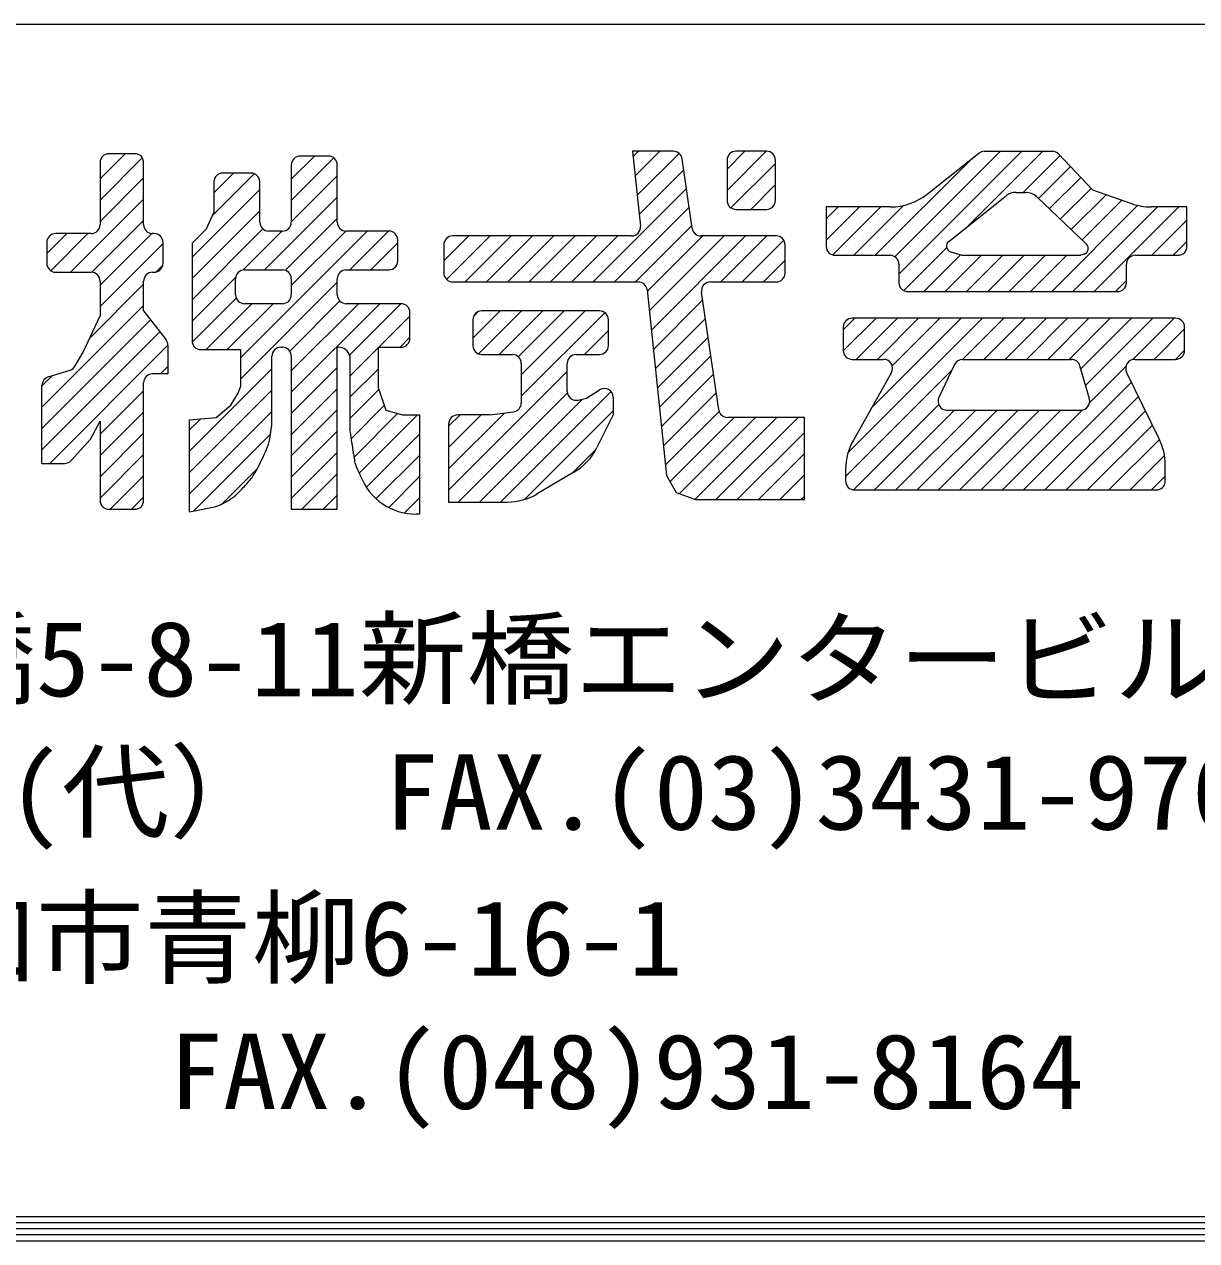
# Model space of a CAD drawing. Units: millimetres at full size; details may follow other scales. Extents: x -3475 to 3471, y -1129 to 1133.
# Drawn here: x 1007.1 to 1123.9, y -1129.1 to -1007.9 of the extents above; entities that cross this region are included whole.
import ezdxf
from ezdxf.enums import TextEntityAlignment as Align

# ---------------------------------------------------------------- set-up
doc = ezdxf.new("R2010")
doc.units = ezdxf.units.MM
doc.header["$LTSCALE"] = 4
doc.layers.add('0-0_0', color=7, linetype='Continuous', lineweight=9)
doc.layers.add('1-3_WAKU', color=7, linetype='Continuous', lineweight=9)
doc.styles.add('ＭＳ ゴシック', font='')
doc.styles.get('ＭＳ ゴシック').set_extended_font_data('MS Gothic')

msp = doc.modelspace()

# ---------------------------------------------------------------- linework, layer by layer
at = {"layer": '0-0_0'}
for p, q in [((1014.665, -1023.308), (1017.172, -1020.801)), ((1014.665, -1025.429), (1018.872, -1021.222)), ((1014.665, -1021.689), (1014.665, -1027.868)), ((1018.119, -1020.801), (1015.553, -1020.801)), ((1019.007, -1027.868), (1019.007, -1021.689)), ((1033.723, -1023.342), (1036.023, -1021.042)), ((1033.723, -1025.463), (1037.958, -1021.228)), ((1037.419, -1021.042), (1034.611, -1021.042)), ((1067.794, -1021.091), (1068.325, -1020.56)), ((1067.994, -1023.012), (1070.446, -1020.56)), ((1068.195, -1024.932), (1072.361, -1020.766)), ((1073.68, -1028.237), (1072.674, -1021.32)), ((1077.146, -1022.345), (1078.931, -1020.56)), ((1077.146, -1024.466), (1081.053, -1020.56)), ((1077.146, -1021.448), (1077.146, -1025.458)), ((1081.083, -1020.56), (1078.034, -1020.56)), ((1081.971, -1025.458), (1081.971, -1021.448)), ((1091.9, -1030.926), (1101.46, -1021.366)), ((1093.875, -1031.072), (1104.387, -1020.56)), ((1094.275, -1032.794), (1106.508, -1020.56)), ((1097.096, -1024.824), (1102.234, -1020.752)), ((1101.187, -1028.003), (1108.63, -1020.56)), ((1102.786, -1020.56), (1109.571, -1020.56)), ((1106.653, -1024.658), (1110.34, -1020.97)), ((1110.218, -1020.84), (1113.574, -1024.417)), ((1025.866, -1026.957), (1030.028, -1022.794)), ((1026.003, -1024.698), (1027.972, -1022.73)), ((1029.699, -1022.73), (1026.891, -1022.73)), ((1033.723, -1021.93), (1033.723, -1027.627)), ((1038.307, -1027.627), (1038.307, -1021.93)), ((1068.396, -1026.852), (1072.833, -1022.416)), ((1077.54, -1026.194), (1081.971, -1021.762)), ((1108.174, -1025.258), (1111.367, -1022.065)), ((1014.665, -1027.55), (1019.007, -1023.208)), ((1026.003, -1023.618), (1026.003, -1026.647)), ((1030.587, -1027.627), (1030.587, -1023.618)), ((1033.723, -1027.584), (1038.307, -1023.001)), ((1079.51, -1026.346), (1081.971, -1023.884)), ((1109.261, -1026.293), (1112.394, -1023.16)), ((1011.724, -1032.613), (1019.007, -1025.33)), ((1023.832, -1031.111), (1030.587, -1024.356)), ((1031.057, -1032.372), (1038.307, -1025.122)), ((1063.793, -1033.577), (1073.102, -1024.267)), ((1099.24, -1029.545), (1105.004, -1024.978)), ((1105.923, -1024.658), (1106.951, -1024.658)), ((1107.972, -1025.066), (1112.966, -1029.819)), ((1110.348, -1027.327), (1113.421, -1024.254)), ((1111.435, -1028.362), (1114.912, -1024.885)), ((1113.574, -1024.417), (1117.45, -1025.772)), ((1023.832, -1033.233), (1030.587, -1026.478)), ((1065.914, -1033.577), (1073.372, -1026.119)), ((1078.034, -1026.346), (1081.083, -1026.346)), ((1087.037, -1027.303), (1088.236, -1026.104)), ((1087.037, -1029.424), (1090.358, -1026.104)), ((1087.693, -1030.89), (1092.479, -1026.104)), ((1089.779, -1030.926), (1094.778, -1025.926)), ((1109.498, -1034.542), (1118.099, -1025.94)), ((1111.619, -1034.542), (1120.056, -1026.104)), ((1112.522, -1029.396), (1116.483, -1025.434)), ((1113.74, -1034.542), (1122.177, -1026.104)), ((1122.982, -1026.104), (1119.404, -1026.104)), ((1122.982, -1030.038), (1122.982, -1026.104)), ((1013.84, -1032.618), (1019.007, -1027.451)), ((1033.126, -1032.424), (1038.307, -1027.244)), ((1119.477, -1030.926), (1122.982, -1027.42)), ((1009.358, -1030.736), (1011.338, -1028.756)), ((1009.752, -1032.463), (1013.46, -1028.756)), ((1013.777, -1028.756), (1010.246, -1028.756)), ((1014.665, -1033.914), (1019.829, -1028.75)), ((1020.049, -1028.756), (1019.895, -1028.756)), ((1023.832, -1035.354), (1030.893, -1028.293)), ((1028.657, -1041.136), (1041.278, -1028.515)), ((1028.922, -1032.386), (1032.792, -1028.515)), ((1032.835, -1028.515), (1031.475, -1028.515)), ((1033.723, -1033.948), (1039.16, -1028.512)), ((1043.45, -1028.515), (1039.195, -1028.515)), ((1039.542, -1032.372), (1043.399, -1028.515)), ((1068.035, -1033.577), (1073.642, -1027.971)), ((1009.358, -1029.644), (1009.358, -1031.725)), ((1014.665, -1036.036), (1020.937, -1029.764)), ((1020.937, -1031.725), (1020.937, -1029.644)), ((1023.832, -1029.72), (1023.832, -1039.439)), ((1041.664, -1032.372), (1044.338, -1029.698)), ((1044.338, -1031.484), (1044.338, -1029.403)), ((1048.921, -1031.478), (1051.402, -1028.997)), ((1048.921, -1029.885), (1048.921, -1032.689)), ((1049.194, -1033.327), (1053.524, -1028.997)), ((1067.634, -1028.997), (1049.809, -1028.997)), ((1051.065, -1033.577), (1055.645, -1028.997)), ((1053.186, -1033.577), (1057.766, -1028.997)), ((1055.307, -1033.577), (1059.888, -1028.997)), ((1057.429, -1033.577), (1062.009, -1028.997)), ((1059.55, -1033.577), (1064.13, -1028.997)), ((1061.671, -1033.577), (1066.252, -1028.997)), ((1069.199, -1034.535), (1074.737, -1028.997)), ((1069.4, -1036.455), (1076.858, -1028.997)), ((1069.601, -1038.376), (1078.98, -1028.997)), ((1082.048, -1028.997), (1074.559, -1028.997)), ((1076.52, -1033.577), (1081.101, -1028.997)), ((1078.642, -1033.577), (1082.801, -1029.418)), ((1082.936, -1032.689), (1082.936, -1029.885)), ((1094.753, -1034.437), (1099.036, -1030.154)), ((1121.599, -1030.926), (1122.982, -1029.542)), ((1080.763, -1033.577), (1082.936, -1031.404)), ((1087.925, -1030.926), (1093.387, -1030.926)), ((1096.77, -1034.542), (1100.427, -1030.884)), ((1098.891, -1034.542), (1102.507, -1030.926)), ((1099.432, -1030.575), (1100.562, -1030.926)), ((1100.562, -1030.926), (1112.372, -1030.926)), ((1101.012, -1034.542), (1104.628, -1030.926)), ((1103.134, -1034.542), (1106.75, -1030.926)), ((1105.255, -1034.542), (1108.871, -1030.926)), ((1107.376, -1034.542), (1110.992, -1030.926)), ((1112.734, -1030.813), (1112.372, -1030.926)), ((1117.839, -1030.926), (1122.094, -1030.926)), ((1010.246, -1032.613), (1013.777, -1032.613)), ((1019.895, -1032.613), (1020.049, -1032.613)), ((1020.228, -1032.594), (1020.919, -1031.904)), ((1029.062, -1032.372), (1032.835, -1032.372)), ((1039.195, -1032.372), (1043.45, -1032.372)), ((1043.927, -1032.23), (1044.195, -1031.962)), ((1094.275, -1031.814), (1094.275, -1033.654)), ((1116.951, -1033.654), (1116.951, -1031.814)), ((1013.609, -1039.213), (1019.007, -1033.815)), ((1014.665, -1033.501), (1014.665, -1036.952)), ((1019.007, -1036.47), (1019.007, -1033.501)), ((1023.832, -1037.475), (1028.188, -1033.119)), ((1028.174, -1034.859), (1028.174, -1033.26)), ((1028.657, -1043.257), (1038.307, -1033.608)), ((1033.723, -1033.26), (1033.723, -1034.859)), ((1038.307, -1034.859), (1038.307, -1033.26)), ((1049.809, -1033.577), (1068.299, -1033.577)), ((1075.484, -1033.577), (1082.048, -1033.577)), ((1115.861, -1034.542), (1116.951, -1033.452)), ((1069.182, -1034.373), (1071.116, -1052.862)), ((1076.312, -1046.317), (1074.606, -1034.593)), ((1095.163, -1034.542), (1116.063, -1034.542)), ((1008.875, -1046.068), (1019.007, -1035.936)), ((1023.846, -1039.582), (1028.239, -1035.19)), ((1025.223, -1040.327), (1029.803, -1035.747)), ((1027.344, -1040.327), (1031.924, -1035.747)), ((1032.835, -1035.747), (1029.062, -1035.747)), ((1033.565, -1040.47), (1038.56, -1035.475)), ((1033.723, -1042.434), (1040.41, -1035.747)), ((1033.723, -1044.555), (1042.531, -1035.747)), ((1044.656, -1035.747), (1039.195, -1035.747)), ((1039.53, -1040.87), (1044.652, -1035.747)), ((1069.802, -1040.296), (1074.72, -1035.378)), ((1008.875, -1048.19), (1019.698, -1037.367)), ((1012.976, -1040.568), (1014.665, -1036.952)), ((1019.007, -1036.47), (1021.236, -1039.364)), ((1042.435, -1040.086), (1045.544, -1036.977)), ((1045.544, -1039.198), (1045.544, -1036.635)), ((1051.816, -1039.19), (1054.536, -1036.47)), ((1051.816, -1037.358), (1051.816, -1039.921)), ((1051.904, -1036.981), (1052.327, -1036.558)), ((1052.381, -1040.746), (1056.657, -1036.47)), ((1064.438, -1036.47), (1052.704, -1036.47)), ((1054.44, -1040.809), (1058.778, -1036.47)), ((1056.337, -1041.033), (1060.9, -1036.47)), ((1056.641, -1042.85), (1063.021, -1036.47)), ((1056.641, -1044.972), (1064.965, -1036.648)), ((1065.326, -1039.921), (1065.326, -1037.358)), ((1070.002, -1042.217), (1074.99, -1037.23)), ((1088.726, -1038.342), (1089.875, -1037.193)), ((1088.731, -1040.459), (1091.996, -1037.193)), ((1089.231, -1050.565), (1102.603, -1037.193)), ((1121.853, -1037.193), (1089.614, -1037.193)), ((1090.02, -1041.291), (1094.118, -1037.193)), ((1091.54, -1046.134), (1100.482, -1037.193)), ((1092.141, -1041.291), (1096.239, -1037.193)), ((1093.608, -1041.945), (1098.36, -1037.193)), ((1100.626, -1041.291), (1104.724, -1037.193)), ((1102.748, -1041.291), (1106.846, -1037.193)), ((1104.869, -1041.291), (1108.967, -1037.193)), ((1106.99, -1041.291), (1111.088, -1037.193)), ((1109.112, -1041.291), (1113.21, -1037.193)), ((1111.233, -1041.291), (1115.331, -1037.193)), ((1112.4, -1042.246), (1117.452, -1037.193)), ((1112.871, -1043.896), (1119.574, -1037.193)), ((1117.575, -1041.313), (1121.695, -1037.193)), ((1008.875, -1050.311), (1020.62, -1038.566)), ((1062.925, -1040.809), (1065.326, -1038.408)), ((1088.726, -1038.081), (1088.726, -1040.403)), ((1119.718, -1041.291), (1122.741, -1038.268)), ((1122.741, -1040.403), (1122.741, -1038.081)), ((1009.65, -1051.657), (1021.418, -1039.889)), ((1044.556, -1040.086), (1045.544, -1039.098)), ((1070.203, -1044.137), (1075.259, -1039.082)), ((1012.186, -1041.951), (1012.976, -1040.568)), ((1024.72, -1040.327), (1028.657, -1040.327)), ((1028.657, -1040.327), (1028.657, -1044.023)), ((1031.793, -1047.382), (1031.793, -1040.974)), ((1032.681, -1040.086), (1032.835, -1040.086)), ((1033.723, -1040.974), (1033.723, -1056.237)), ((1038.307, -1040.086), (1038.384, -1040.086)), ((1038.307, -1056.237), (1038.307, -1040.086)), ((1039.568, -1042.953), (1042.408, -1040.113)), ((1039.568, -1040.974), (1039.568, -1048.291)), ((1042.408, -1044.184), (1042.408, -1040.086)), ((1042.408, -1040.086), (1044.656, -1040.086)), ((1052.704, -1040.809), (1055.753, -1040.809)), ((1062.112, -1040.809), (1064.438, -1040.809)), ((1070.404, -1046.058), (1075.528, -1040.933)), ((1121.84, -1041.291), (1122.741, -1040.39)), ((1020.691, -1042.738), (1021.42, -1042.009)), ((1023.591, -1050.444), (1031.793, -1042.242)), ((1033.723, -1046.676), (1038.307, -1042.093)), ((1039.568, -1045.074), (1042.408, -1042.234)), ((1056.641, -1041.697), (1056.641, -1045.647)), ((1061.224, -1044.481), (1061.224, -1041.697)), ((1089.614, -1041.291), (1092.754, -1041.291)), ((1099.823, -1041.797), (1098.257, -1045.084)), ((1100.625, -1041.291), (1111.457, -1041.291)), ((1113.25, -1045.222), (1112.31, -1041.935)), ((1113.267, -1045.621), (1116.897, -1041.992)), ((1117.761, -1041.291), (1121.853, -1041.291)), ((1008.875, -1043.947), (1009.925, -1042.897)), ((1009.502, -1043.027), (1011.676, -1042.359)), ((1049.404, -1054.33), (1061.224, -1042.509)), ((1070.605, -1047.978), (1075.798, -1042.785)), ((1088.967, -1052.95), (1099.553, -1042.365)), ((1093.527, -1042.616), (1089.732, -1049.338)), ((1120.211, -1049.222), (1116.963, -1042.569)), ((1008.875, -1051.657), (1008.875, -1043.876)), ((1014.665, -1048.764), (1019.007, -1044.422)), ((1019.007, -1055.349), (1019.007, -1043.626)), ((1023.591, -1052.566), (1031.793, -1044.364)), ((1033.723, -1048.798), (1038.307, -1044.214)), ((1039.568, -1047.196), (1042.451, -1044.313)), ((1042.408, -1044.184), (1043.132, -1046.354)), ((1050.341, -1055.514), (1061.237, -1044.618)), ((1054.584, -1055.514), (1065.593, -1044.505)), ((1070.806, -1049.899), (1076.068, -1044.637)), ((1106.701, -1054.309), (1117.448, -1043.562)), ((1039.71, -1049.175), (1042.981, -1045.903)), ((1052.462, -1055.514), (1062.728, -1045.248)), ((1089.74, -1054.299), (1098.24, -1045.799)), ((1108.822, -1054.309), (1118.144, -1044.987)), ((1014.665, -1050.885), (1019.007, -1046.543)), ((1023.591, -1054.687), (1031.793, -1046.485)), ((1033.723, -1050.919), (1038.307, -1046.335)), ((1039.971, -1051.035), (1044.314, -1046.691)), ((1040.496, -1052.632), (1046.292, -1046.836)), ((1043.132, -1046.354), (1044.82, -1046.836)), ((1044.82, -1046.836), (1046.509, -1046.836)), ((1046.509, -1046.836), (1046.509, -1056.719)), ((1049.404, -1052.209), (1054.968, -1046.645)), ((1049.404, -1047.966), (1050.534, -1046.836)), ((1049.404, -1050.088), (1052.656, -1046.836)), ((1053.505, -1046.836), (1050.292, -1046.836)), ((1053.505, -1046.836), (1055.868, -1046.528)), ((1056.996, -1055.222), (1065.808, -1046.411)), ((1071.006, -1051.819), (1076.351, -1046.475)), ((1071.468, -1053.479), (1077.87, -1047.077)), ((1072.399, -1054.669), (1079.992, -1047.077)), ((1073.942, -1055.248), (1082.113, -1047.077)), ((1076.038, -1055.273), (1084.234, -1047.077)), ((1084.866, -1047.077), (1077.191, -1047.077)), ((1084.866, -1055.273), (1084.866, -1047.077)), ((1091.852, -1054.309), (1099.807, -1046.354)), ((1093.973, -1054.309), (1101.928, -1046.354)), ((1096.094, -1054.309), (1104.049, -1046.354)), ((1098.216, -1054.309), (1106.171, -1046.354)), ((1099.059, -1046.354), (1112.396, -1046.354)), ((1100.337, -1054.309), (1108.292, -1046.354)), ((1102.458, -1054.309), (1110.413, -1046.354)), ((1104.58, -1054.309), (1112.549, -1046.34)), ((1110.944, -1054.309), (1118.84, -1046.413)), ((1013.7, -1049.246), (1014.665, -1047.438)), ((1014.665, -1047.438), (1014.665, -1055.349)), ((1023.591, -1048.323), (1024.697, -1047.218)), ((1023.591, -1056.478), (1023.591, -1047.318)), ((1049.404, -1047.724), (1049.404, -1055.514)), ((1113.065, -1054.309), (1119.535, -1047.838)), ((1011.794, -1051.363), (1013.7, -1049.246)), ((1014.665, -1053.006), (1019.007, -1048.664)), ((1024.001, -1056.398), (1031.638, -1048.762)), ((1033.723, -1053.04), (1038.307, -1048.457)), ((1041.216, -1054.032), (1046.509, -1048.74)), ((1078.16, -1055.273), (1084.866, -1048.566)), ((1115.186, -1054.309), (1120.228, -1049.266)), ((1014.665, -1055.128), (1019.007, -1050.786)), ((1033.723, -1055.162), (1038.307, -1050.578)), ((1061.668, -1052.673), (1064.061, -1050.279)), ((1080.281, -1055.273), (1084.866, -1050.688)), ((1008.875, -1051.657), (1011.134, -1051.657)), ((1042.195, -1055.174), (1046.509, -1050.861)), ((1117.308, -1054.309), (1120.733, -1050.883)), ((1120.811, -1053.421), (1120.811, -1051.82)), ((1015.677, -1056.237), (1019.007, -1052.907)), ((1026.918, -1055.602), (1030.326, -1052.194)), ((1034.769, -1056.237), (1038.307, -1052.699)), ((1043.446, -1056.045), (1046.509, -1052.982)), ((1061.885, -1052.545), (1058.223, -1054.698)), ((1071.116, -1052.862), (1072.08, -1054.55)), ((1082.402, -1055.273), (1084.866, -1052.809)), ((1088.967, -1052.248), (1088.967, -1053.421)), ((1119.429, -1054.309), (1120.811, -1052.926)), ((1089.855, -1054.309), (1119.923, -1054.309)), ((1017.798, -1056.237), (1019.007, -1055.028)), ((1036.89, -1056.237), (1038.307, -1054.821)), ((1045.015, -1056.598), (1046.509, -1055.104)), ((1049.404, -1055.514), (1055.223, -1055.514)), ((1084.523, -1055.273), (1084.866, -1054.93)), ((1015.553, -1056.237), (1018.119, -1056.237)), ((1023.591, -1056.478), (1026.208, -1055.967)), ((1033.723, -1056.237), (1038.307, -1056.237)), ((1046.509, -1056.719), (1046.157, -1056.719))]:
    msp.add_line(p, q, dxfattribs=at)
for points in [[(1071.795, -1020.56), (1067.738, -1020.56), (1068.518, -1028.017)], [(1093.42, -1026.104), (1087.037, -1026.104), (1087.037, -1030.038)], [(1023.832, -1029.72), (1025.28, -1028.274), (1026.003, -1026.647)], [(1021.42, -1039.906), (1021.42, -1042.738), (1019.895, -1042.738)], [(1023.591, -1047.318), (1026.244, -1047.077), (1027.692, -1045.872), (1028.416, -1044.666), (1028.657, -1044.023)], [(1062.316, -1045.346), (1063.154, -1045.148), (1064.444, -1044.328)], [(1065.808, -1045.078), (1065.808, -1046.836), (1064.18, -1050.09)], [(1072.08, -1054.55), (1074.01, -1055.273), (1084.866, -1055.273)]]:
    msp.add_lwpolyline(points, dxfattribs=at)
for centre, radius, start, end in [((1015.553, -1021.689), 0.888, 90, 180), ((1018.119, -1021.689), 0.888, 0, 90), ((1034.611, -1021.93), 0.888, 90, 180), ((1037.419, -1021.93), 0.888, 0, 90), ((1071.795, -1021.448), 0.888, 8.282, 90), ((1078.034, -1021.448), 0.888, 90, 180), ((1081.083, -1021.448), 0.888, 0, 90), ((1102.786, -1021.448), 0.888, 90, 128.397), ((1109.571, -1021.448), 0.888, 43.174, 90), ((1026.891, -1023.618), 0.888, 90, 180), ((1029.699, -1023.618), 0.888, 0, 90), ((1093.42, -1020.184), 5.92, 270, 308.397), ((1105.923, -1026.138), 1.48, 90, 128.397), ((1106.951, -1026.138), 1.48, 46.418, 90), ((1078.034, -1025.458), 0.888, 180, 270), ((1081.083, -1025.458), 0.888, 270, 0), ((1119.404, -1020.184), 5.92, 250.723, 270), ((1031.475, -1027.627), 0.888, 180, 270), ((1032.835, -1027.627), 0.888, 270, 0), ((1039.195, -1027.627), 0.888, 180, 270), ((1010.246, -1029.644), 0.888, 90, 180), ((1013.777, -1027.868), 0.888, 270, 0), ((1019.895, -1027.868), 0.888, 180, 270), ((1020.049, -1029.644), 0.888, 0, 90), ((1043.45, -1029.403), 0.888, 0, 90), ((1067.634, -1028.109), 0.888, 270, 5.969), ((1074.559, -1028.109), 0.888, 188.282, 270), ((1049.809, -1029.885), 0.888, 90, 180), ((1082.048, -1029.885), 0.888, 0, 90), ((1087.925, -1030.038), 0.888, 180, 270), ((1099.608, -1030.009), 0.592, 128.397, 252.74), ((1112.558, -1030.248), 0.592, 287.26, 46.418), ((1122.094, -1030.038), 0.888, 270, 0), ((1093.387, -1031.814), 0.888, 0, 90), ((1117.839, -1031.814), 0.888, 90, 180), ((1010.246, -1031.725), 0.888, 180, 270), ((1013.777, -1033.501), 0.888, 0, 90), ((1019.895, -1033.501), 0.888, 90, 180), ((1020.049, -1031.725), 0.888, 270, 0), ((1029.062, -1033.26), 0.888, 90, 180), ((1032.835, -1033.26), 0.888, 0, 90), ((1039.195, -1033.26), 0.888, 90, 180), ((1043.45, -1031.484), 0.888, 270, 0), ((1049.809, -1032.689), 0.888, 180, 270), ((1068.299, -1034.465), 0.888, 5.969, 90), ((1075.484, -1034.465), 0.888, 90, 188.282), ((1082.048, -1032.689), 0.888, 270, 0), ((1095.163, -1033.654), 0.888, 180, 270), ((1116.063, -1033.654), 0.888, 270, 0), ((1029.062, -1034.859), 0.888, 180, 270), ((1032.835, -1034.859), 0.888, 270, 0), ((1039.195, -1034.859), 0.888, 180, 270), ((1044.656, -1036.635), 0.888, 0, 90), ((1052.704, -1037.358), 0.888, 90, 180), ((1064.438, -1037.358), 0.888, 0, 90), ((1089.614, -1038.081), 0.888, 90, 180), ((1121.853, -1038.081), 0.888, 0, 90), ((1020.532, -1039.906), 0.888, 0, 37.589), ((1024.72, -1039.439), 0.888, 180, 270), ((1044.656, -1039.198), 0.888, 270, 0), ((1032.681, -1040.974), 0.888, 90, 180), ((1032.835, -1040.974), 0.888, 0, 90), ((1038.422, -1041.268), 1.183, 14.4, 91.86), ((1052.704, -1039.921), 0.888, 180, 270), ((1055.753, -1041.697), 0.888, 0, 90), ((1062.112, -1041.697), 0.888, 90, 180), ((1064.438, -1039.921), 0.888, 270, 0), ((1089.614, -1040.403), 0.888, 180, 270), ((1121.853, -1040.403), 0.888, 270, 0), ((1011.415, -1041.51), 0.888, 287.091, 330.237), ((1092.754, -1042.179), 0.888, 330.554, 90), ((1100.625, -1042.179), 0.888, 90, 154.52), ((1111.457, -1042.179), 0.888, 15.957, 90), ((1117.761, -1042.179), 0.888, 90, 206.02), ((1009.763, -1043.876), 0.888, 107.091, 180), ((1019.895, -1043.626), 0.888, 90, 180), ((1062.112, -1044.481), 0.888, 180, 283.231), ((1064.92, -1045.078), 0.888, 0, 122.452), ((1055.753, -1045.647), 0.888, 277.426, 0), ((1099.059, -1045.466), 0.888, 154.52, 270), ((1112.396, -1045.466), 0.888, 270, 15.957), ((1050.292, -1047.724), 0.888, 90, 180), ((1077.191, -1046.189), 0.888, 188.282, 270), ((1019.019, -1046.866), 12.784, 349.46625, 357.68846), ((954.319, -1062.556), 86.434, 8.79637, 9.49979), ((1026.92, -1048.335), 4.749, 335.95566, 349.46625), ((999.815, -1055.516), 40.396, 7.76743, 8.79637), ((1094.887, -1052.248), 5.92, 150.554, 180), ((1114.891, -1051.82), 5.92, 0, 26.02), ((997.7, -1035.298), 36.744, 332.46928, 335.95566), ((933.824, -1064.518), 106.998, 7.41893, 7.76743), ((1130.356, -1038.926), 91.193, 187.41893, 187.79643), ((1058.886, -1047.441), 5.92, 300.447, 333.418), ((1011.134, -1050.769), 0.888, 270, 317.992), ((1042.809, -1050.914), 2.829, 187.79643, 201.01969), ((1047.7, -1049.034), 8.068, 201.01969, 208.83855), ((1024.234, -1048.972), 6.906, 318.34536, 323.81916), ((1024.982, -1049.52), 5.978, 323.81916, 332.46928), ((1046.157, -1050.799), 5.92, 201.052, 270), ((1006.624, -1033.307), 30.475, 315.74045, 318.34536), ((1089.855, -1053.421), 0.888, 180, 270), ((1119.923, -1053.421), 0.888, 270, 0), ((1015.553, -1055.349), 0.888, 180, 270), ((1018.119, -1055.349), 0.888, 270, 0), ((1022.464, -1046.937), 9.775, 292.51707, 301.83006), ((1025.303, -1051.51), 4.393, 301.83006, 315.74045), ((1055.223, -1049.594), 5.92, 270, 300.447)]:
    msp.add_arc(centre, radius, start, end, dxfattribs=at)
at = {"layer": '1-3_WAKU'}
for p, q in [((270.081, -1007.91), (3470.081, -1007.91)), ((271.281, -1126.71), (3468.881, -1126.71)), ((270.081, -1127.91), (3470.081, -1127.91)), ((270.681, -1127.31), (3469.481, -1127.31)), ((268.881, -1129.11), (3471.281, -1129.11)), ((269.481, -1128.51), (3470.681, -1128.51))]:
    msp.add_line(p, q, dxfattribs=at)

# ---------------------------------------------------------------- texts
at = {"layer": '0-0_0', "style": 'ＭＳ ゴシック', "width": 1.05}
for s, p in [('本社〒105-0004東京都港区新橋5-8-11新橋エンタービル3Ｆ', (857.861, -1077.122)), ('TEL.東京(03)3431-9713(代）  FAX.(03)3431-9708', (892.807, -1090.411)), ('関東支店〒340-0002埼玉県草加市青柳6-16-1', (857.861, -1104.946)), ('TEL.(048)932-3853(代）  FAX.(048)931-8164', (892.807, -1118.235))]:
    msp.add_text(s, height=7.507, dxfattribs=at).set_placement(p, align=Align.BOTTOM_LEFT)

doc.saveas('drawing.dxf')
